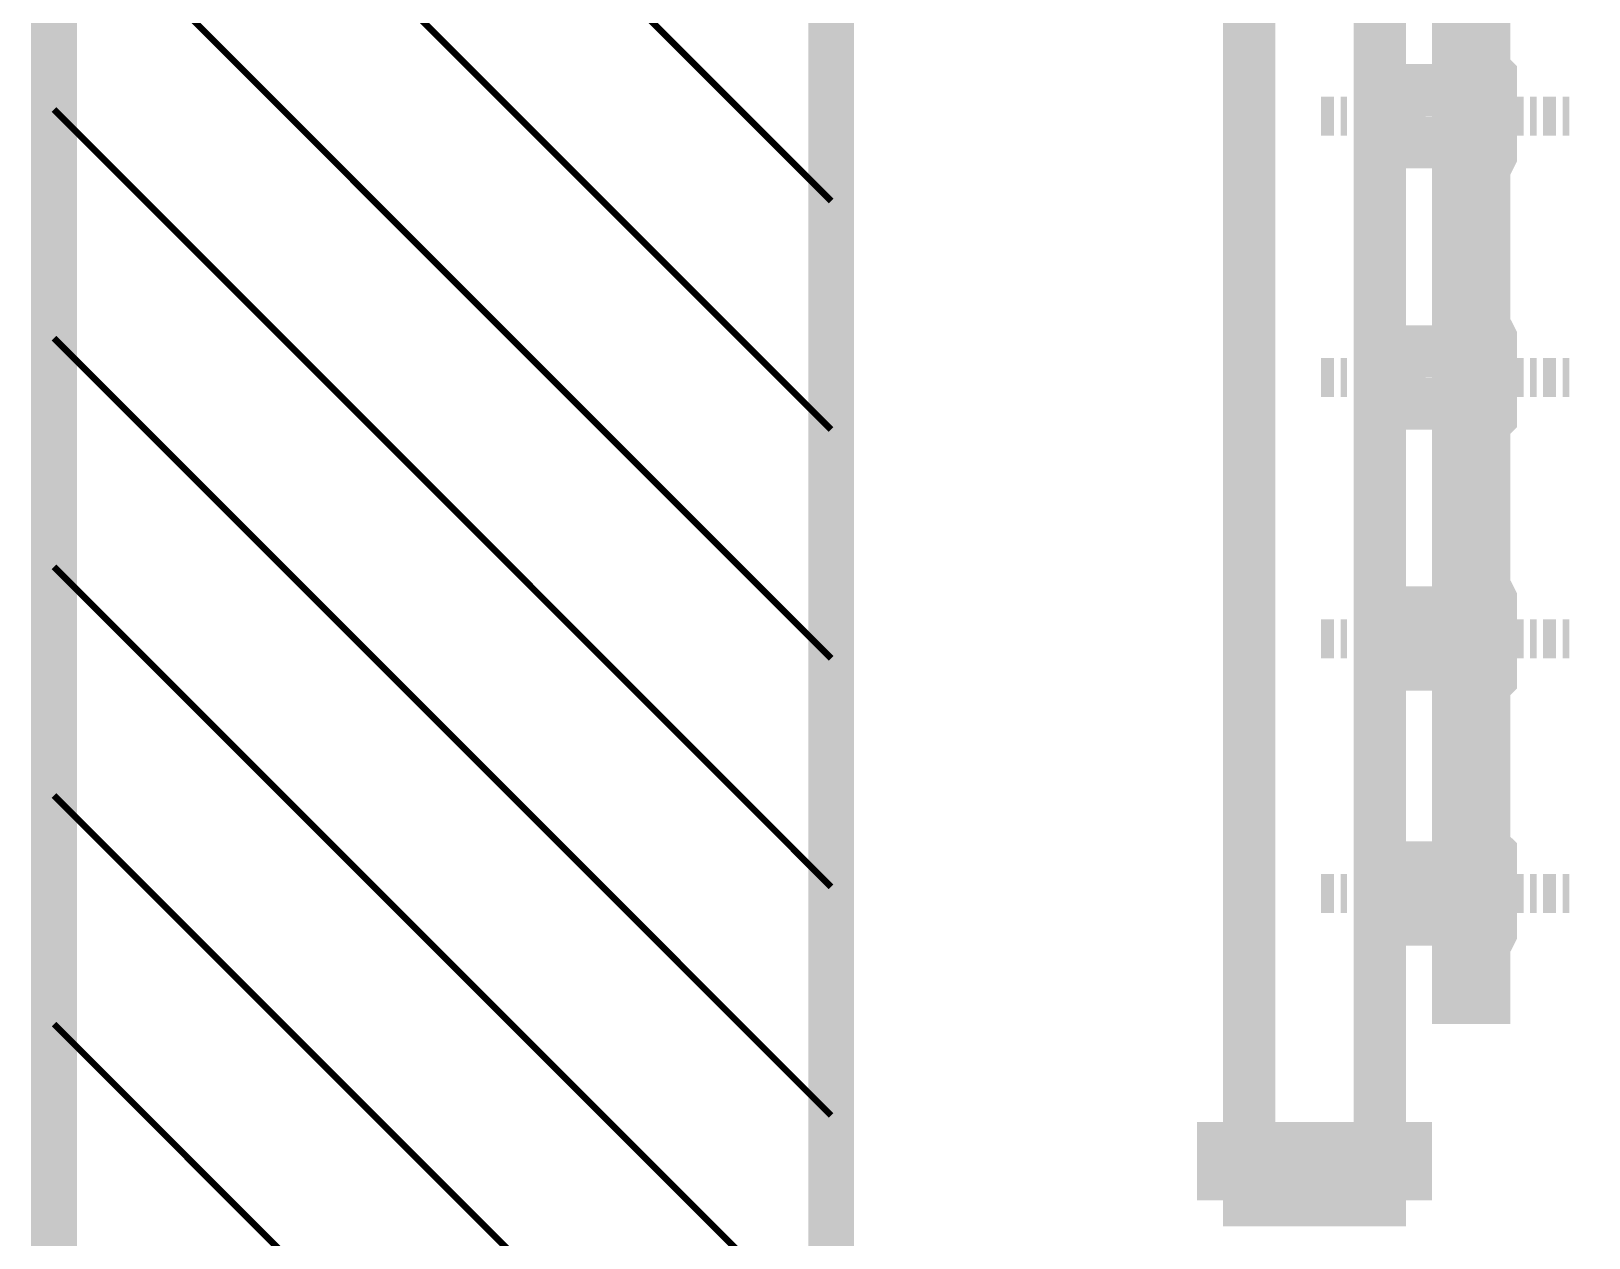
# Model space of a CAD drawing. Extents: x 0.4 to 11.4, y 0.4 to 16.2.
# Drawn here: x 6.762 to 7.1595, y 8.7232 to 9.0311 of the extents above; entities that cross this region are included whole.
import ezdxf

# ---------------------------------------------------------------- set-up
doc = ezdxf.new("R2010")
doc.units = 0
doc.header["$MEASUREMENT"] = 0

msp = doc.modelspace()

# ---------------------------------------------------------------- linework, layer by layer
at = {"color": 0}
for points, const_width in [([(6.9661, 5.21446), (6.9661, 11.8294)], 0.01167), ([(6.76779, 5.01611), (6.76779, 11.7078)], 0.01167), ([(6.76779, 9.18608), (6.9661, 8.98779)], 0.00167), ([(6.76779, 9.12776), (6.9661, 8.92947)], 0.00167), ([(6.76779, 9.06944), (6.9661, 8.8711)], 0.00167), ([(6.76779, 9.01113), (6.9661, 8.81278)], 0.00167), ([(6.76779, 8.95281), (6.9661, 8.75444)], 0.00167), ([(6.76779, 8.89442), (6.9661, 8.69612)], 0.00167), ([(6.76779, 8.8361), (6.9661, 8.63781)], 0.00167), ([(6.76779, 8.77778), (6.9661, 8.57943)], 0.00167)]:
    msp.add_lwpolyline(points, dxfattribs=dict(at, const_width=const_width))
at = {"color": 173}
for points, const_width in [([(7.07275, 8.7461), (7.07275, 9.1511)], 0.01333), ([(7.10612, 8.7461), (7.10612, 9.04275)], 0.01333), ([(7.13276, 8.9961), (7.13444, 8.99946), (7.13444, 9.01942), (7.13276, 9.02111)], 0.01333), ([(7.10612, 9.00276), (7.10612, 9.01611), (7.12608, 9.01611)], 0.01333), ([(7.09446, 9.00944), (7.09278, 9.00944), (7.0911, 9.00944)], 0.01), ([(7.09776, 9.00944), (7.09614, 9.00944)], 0.01), ([(7.10275, 9.00944), (7.10113, 9.00944), (7.09944, 9.00944)], 0.01), ([(7.10612, 9.00944), (7.10444, 9.00944)], 0.01), ([(7.11279, 9.00944), (7.11111, 9.00944), (7.10943, 9.00944), (7.10781, 9.00944), (7.10612, 9.00944)], 0.01), ([(7.11778, 9.00944), (7.1161, 9.00944), (7.11442, 9.00944), (7.11279, 9.00944)], 0.01), ([(7.12278, 9.00944), (7.1211, 9.00944), (7.11947, 9.00944)], 0.01), ([(7.12608, 9.00944), (7.12446, 9.00944)], 0.01), ([(7.13112, 9.00944), (7.12944, 9.00944), (7.12776, 9.00944)], 0.01), ([(7.13781, 9.00944), (7.13613, 9.00944), (7.13444, 9.00944), (7.13276, 9.00944), (7.13112, 9.00944)], 0.01), ([(7.14279, 9.00944), (7.14111, 9.00944), (7.13943, 9.00944), (7.13781, 9.00944)], 0.01), ([(7.14611, 9.00944), (7.14442, 9.00944)], 0.01), ([(7.1511, 9.00944), (7.14947, 9.00944), (7.14779, 9.00944)], 0.01), ([(7.15446, 9.00944), (7.15278, 9.00944)], 0.01), ([(7.10612, 9.00276), (7.12608, 9.00276)], 0.01333), ([(7.13276, 8.9311), (7.13444, 8.93278), (7.13444, 8.95281), (7.13276, 8.95611)], 0.01333), ([(7.10612, 8.93608), (7.10612, 8.94943), (7.12608, 8.94943)], 0.01333), ([(7.09446, 8.94276), (7.09278, 8.94276), (7.0911, 8.94276)], 0.01), ([(7.09776, 8.94276), (7.09614, 8.94276)], 0.01), ([(7.10275, 8.94276), (7.10113, 8.94276), (7.09944, 8.94276)], 0.01), ([(7.10612, 8.94276), (7.10444, 8.94276)], 0.01), ([(7.11279, 8.94276), (7.11111, 8.94276), (7.10943, 8.94276), (7.10781, 8.94276), (7.10612, 8.94276)], 0.01), ([(7.11778, 8.94276), (7.1161, 8.94276), (7.11442, 8.94276), (7.11279, 8.94276)], 0.01), ([(7.12278, 8.94276), (7.1211, 8.94276), (7.11947, 8.94276)], 0.01), ([(7.12608, 8.94276), (7.12446, 8.94276)], 0.01), ([(7.13112, 8.94276), (7.12944, 8.94276), (7.12776, 8.94276)], 0.01), ([(7.13781, 8.94276), (7.13613, 8.94276), (7.13444, 8.94276), (7.13276, 8.94276), (7.13112, 8.94276)], 0.01), ([(7.14279, 8.94276), (7.14111, 8.94276), (7.13943, 8.94276), (7.13781, 8.94276)], 0.01), ([(7.14611, 8.94276), (7.14442, 8.94276)], 0.01), ([(7.1511, 8.94276), (7.14947, 8.94276), (7.14779, 8.94276)], 0.01), ([(7.15446, 8.94276), (7.15278, 8.94276)], 0.01), ([(7.10612, 8.93608), (7.12608, 8.93608)], 0.01333), ([(7.13276, 8.86442), (7.13444, 8.8661), (7.13444, 8.88613), (7.13276, 8.88943)], 0.01333), ([(7.10612, 8.86947), (7.10612, 8.88276), (7.12608, 8.88276)], 0.01333), ([(7.09446, 8.87608), (7.09278, 8.87608), (7.0911, 8.87608)], 0.01), ([(7.09776, 8.87608), (7.09614, 8.87608)], 0.01), ([(7.10275, 8.87608), (7.10113, 8.87608), (7.09944, 8.87608)], 0.01), ([(7.10612, 8.87608), (7.10444, 8.87608)], 0.01), ([(7.11279, 8.87608), (7.11111, 8.87608), (7.10943, 8.87608), (7.10781, 8.87608), (7.10612, 8.87608)], 0.01), ([(7.11778, 8.87608), (7.1161, 8.87608), (7.11442, 8.87608), (7.11279, 8.87608)], 0.01), ([(7.12278, 8.87608), (7.1211, 8.87608), (7.11947, 8.87608)], 0.01), ([(7.12608, 8.87608), (7.12446, 8.87608)], 0.01), ([(7.13112, 8.87608), (7.12944, 8.87608), (7.12776, 8.87608)], 0.01), ([(7.13781, 8.87608), (7.13613, 8.87608), (7.13444, 8.87608), (7.13276, 8.87608), (7.13112, 8.87608)], 0.01), ([(7.14279, 8.87608), (7.14111, 8.87608), (7.13943, 8.87608), (7.13781, 8.87608)], 0.01), ([(7.14611, 8.87608), (7.14442, 8.87608)], 0.01), ([(7.1511, 8.87608), (7.14947, 8.87608), (7.14779, 8.87608)], 0.01), ([(7.15446, 8.87608), (7.15278, 8.87608)], 0.01), ([(7.10612, 8.86947), (7.12608, 8.86947)], 0.01333), ([(7.13276, 8.79779), (7.13444, 8.80111), (7.13444, 8.82112), (7.13276, 8.82275)], 0.01333), ([(7.10612, 8.80447), (7.10612, 8.81776), (7.12608, 8.81776)], 0.01333), ([(7.09446, 8.81108), (7.09278, 8.81108), (7.0911, 8.81108)], 0.01), ([(7.09776, 8.81108), (7.09614, 8.81108)], 0.01), ([(7.10275, 8.81108), (7.10113, 8.81108), (7.09944, 8.81108)], 0.01), ([(7.10612, 8.81108), (7.10444, 8.81108)], 0.01), ([(7.11279, 8.81108), (7.11111, 8.81108), (7.10943, 8.81108), (7.10781, 8.81108), (7.10612, 8.81108)], 0.01), ([(7.11778, 8.81108), (7.1161, 8.81108), (7.11442, 8.81108), (7.11279, 8.81108)], 0.01), ([(7.12278, 8.81108), (7.1211, 8.81108), (7.11947, 8.81108)], 0.01), ([(7.12608, 8.81108), (7.12446, 8.81108)], 0.01), ([(7.13112, 8.81108), (7.12944, 8.81108), (7.12776, 8.81108)], 0.01), ([(7.13781, 8.81108), (7.13613, 8.81108), (7.13444, 8.81108), (7.13276, 8.81108), (7.13112, 8.81108)], 0.01), ([(7.14279, 8.81108), (7.14111, 8.81108), (7.13943, 8.81108), (7.13781, 8.81108)], 0.01), ([(7.14611, 8.81108), (7.14442, 8.81108)], 0.01), ([(7.1511, 8.81108), (7.14947, 8.81108), (7.14779, 8.81108)], 0.01), ([(7.15446, 8.81108), (7.15278, 8.81108)], 0.01), ([(7.10612, 8.80447), (7.12608, 8.80447)], 0.01333), ([(7.11279, 8.73281), (7.11279, 8.7461), (7.06614, 8.7461), (7.06614, 8.73281)], 0.01333), ([(7.11279, 8.73281), (7.06614, 8.73281)], 0.01333)]:
    msp.add_lwpolyline(points, dxfattribs=dict(at, const_width=const_width))
for points, const_width in [([(7.12608, 8.98281), (7.12608, 9.03614), (7.13276, 9.03614), (7.13276, 8.98281), (7.12608, 8.98281)], 0.01333), ([(7.08946, 9.00944), (7.08946, 9.00944)], 0.01), ([(7.10612, 9.00944), (7.10612, 9.00944)], 0.01), ([(7.11279, 9.00944), (7.11279, 9.00944)], 0.01), ([(7.13112, 9.00944), (7.13112, 9.00944)], 0.01), ([(7.13781, 9.00944), (7.13781, 9.00944)], 0.01), ([(7.15446, 9.00944), (7.15446, 9.00944)], 0.01), ([(7.12608, 8.91613), (7.12608, 8.96946), (7.13276, 8.96946), (7.13276, 8.91613), (7.12608, 8.91613)], 0.01333), ([(7.08946, 8.94276), (7.08946, 8.94276)], 0.01), ([(7.10612, 8.94276), (7.10612, 8.94276)], 0.01), ([(7.11279, 8.94276), (7.11279, 8.94276)], 0.01), ([(7.13112, 8.94276), (7.13112, 8.94276)], 0.01), ([(7.13781, 8.94276), (7.13781, 8.94276)], 0.01), ([(7.15446, 8.94276), (7.15446, 8.94276)], 0.01), ([(7.12608, 8.85113), (7.12608, 8.90278), (7.13276, 8.90278), (7.13276, 8.85113), (7.12608, 8.85113)], 0.01333), ([(7.08946, 8.87608), (7.08946, 8.87608)], 0.01), ([(7.10612, 8.87608), (7.10612, 8.87608)], 0.01), ([(7.11279, 8.87608), (7.11279, 8.87608)], 0.01), ([(7.13112, 8.87608), (7.13112, 8.87608)], 0.01), ([(7.13781, 8.87608), (7.13781, 8.87608)], 0.01), ([(7.15446, 8.87608), (7.15446, 8.87608)], 0.01), ([(7.12608, 8.78444), (7.12608, 8.83778), (7.13276, 8.83778), (7.13276, 8.78444), (7.12608, 8.78444)], 0.01333), ([(7.08946, 8.81108), (7.08946, 8.81108)], 0.01), ([(7.10612, 8.81108), (7.10612, 8.81108)], 0.01), ([(7.11279, 8.81108), (7.11279, 8.81108)], 0.01), ([(7.13112, 8.81108), (7.13112, 8.81108)], 0.01), ([(7.13781, 8.81108), (7.13781, 8.81108)], 0.01), ([(7.15446, 8.81108), (7.15446, 8.81108)], 0.01)]:
    msp.add_lwpolyline(points, close=True, dxfattribs=dict(at, const_width=const_width))

doc.saveas('drawing.dxf')
